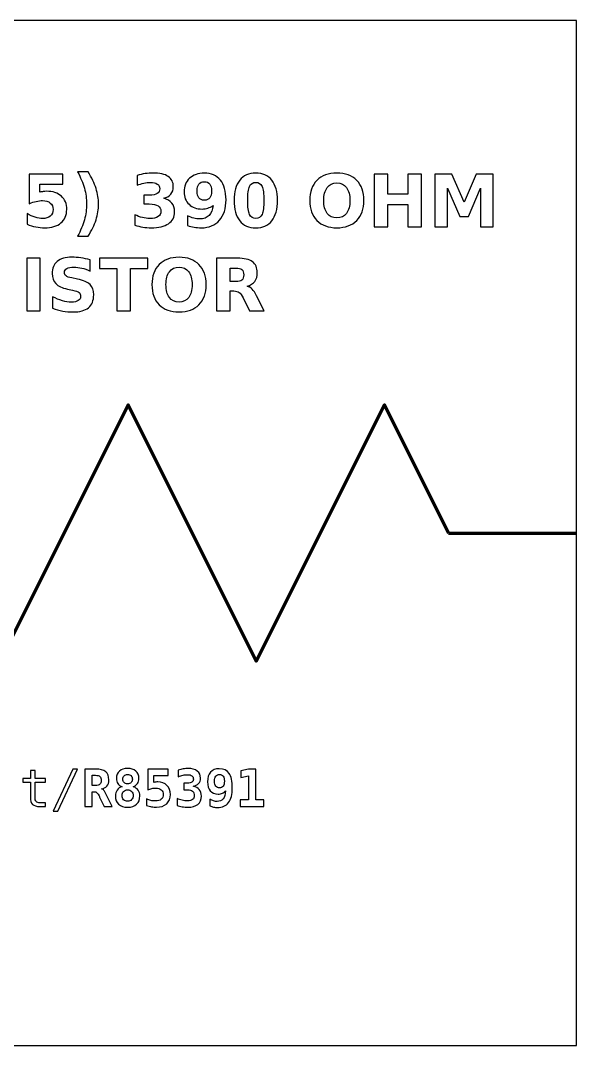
# Model space of a CAD drawing. Header units: centimetres. Extents: x -11.5 to -9.5, y -15.85 to -13.85.
# Drawn here: x -10.585 to -9.5, y -15.85 to -13.85 of the extents above; entities that cross this region are included whole.
import ezdxf

# ---------------------------------------------------------------- set-up
doc = ezdxf.new("R2010")
doc.units = ezdxf.units.CM
doc.header["$MEASUREMENT"] = 0
doc.layers.add('Layer 1', color=7, linetype='Continuous')

msp = doc.modelspace()

# ---------------------------------------------------------------- linework, layer by layer
at = {"layer": 'Layer 1', "color": 7}
msp.add_lwpolyline([(-11.5, -15.85), (-9.5, -15.85), (-9.5, -13.85), (-11.5, -13.85), (-11.5, -15.85)], close=True, dxfattribs=at)
at = {"layer": 'Layer 1', "color": 250}
for points, knots in [([(-10.56836, -14.14959), (-10.56836, -14.14959), (-10.50242, -14.14959), (-10.50242, -14.14959), (-10.50242, -14.14959), (-10.50242, -14.14959), (-10.50242, -14.16909), (-10.50242, -14.16909), (-10.50242, -14.16909), (-10.50242, -14.16909), (-10.54722, -14.16909), (-10.54722, -14.16909), (-10.54722, -14.16909), (-10.54722, -14.16909), (-10.54722, -14.18501), (-10.54722, -14.18501), (-10.54722, -14.18501), (-10.5452, -14.18447), (-10.54317, -14.18405), (-10.54113, -14.18374), (-10.54113, -14.18374), (-10.53908, -14.18343), (-10.53694, -14.18329), (-10.53475, -14.18329), (-10.53475, -14.18329), (-10.5222, -14.18329), (-10.51244, -14.18642), (-10.50545, -14.1927), (-10.50545, -14.1927), (-10.49847, -14.19896), (-10.49499, -14.2077), (-10.49499, -14.2189), (-10.49499, -14.2189), (-10.49499, -14.23002), (-10.4988, -14.23873), (-10.50639, -14.24503), (-10.50639, -14.24503), (-10.51399, -14.25131), (-10.52455, -14.25446), (-10.53805, -14.25446), (-10.53805, -14.25446), (-10.54388, -14.25446), (-10.54967, -14.25389), (-10.55538, -14.25277), (-10.55538, -14.25277), (-10.5611, -14.25164), (-10.56679, -14.24994), (-10.57243, -14.24764), (-10.57243, -14.24764), (-10.57243, -14.24764), (-10.57243, -14.22675), (-10.57243, -14.22675), (-10.57243, -14.22675), (-10.56683, -14.22998), (-10.56152, -14.23238), (-10.55649, -14.23397), (-10.55649, -14.23397), (-10.55145, -14.2356), (-10.5467, -14.2364), (-10.54226, -14.2364), (-10.54226, -14.2364), (-10.53581, -14.2364), (-10.53076, -14.23482), (-10.52706, -14.23167), (-10.52706, -14.23167), (-10.52337, -14.22854), (-10.52151, -14.22429), (-10.52151, -14.2189), (-10.52151, -14.2189), (-10.52151, -14.21349), (-10.52337, -14.20923), (-10.52706, -14.20611), (-10.52706, -14.20611), (-10.53076, -14.20298), (-10.53581, -14.20143), (-10.54226, -14.20143), (-10.54226, -14.20143), (-10.54607, -14.20143), (-10.55014, -14.20192), (-10.55444, -14.20291), (-10.55444, -14.20291), (-10.55877, -14.20389), (-10.5634, -14.20542), (-10.56836, -14.20749), (-10.56836, -14.20749), (-10.56836, -14.20749), (-10.56836, -14.14959), (-10.56836, -14.14959)], [0, 0, 0, 0, 0.0454545, 0.0454545, 0.0454545, 0.0454545, 0.0909091, 0.0909091, 0.0909091, 0.0909091, 0.1363636, 0.1363636, 0.1363636, 0.1363636, 0.1818182, 0.1818182, 0.1818182, 0.1818182, 0.2272727, 0.2272727, 0.2272727, 0.2272727, 0.2727273, 0.2727273, 0.2727273, 0.2727273, 0.3181818, 0.3181818, 0.3181818, 0.3181818, 0.3636364, 0.3636364, 0.3636364, 0.3636364, 0.4090909, 0.4090909, 0.4090909, 0.4090909, 0.4545455, 0.4545455, 0.4545455, 0.4545455, 0.5, 0.5, 0.5, 0.5, 0.5454545, 0.5454545, 0.5454545, 0.5454545, 0.5909091, 0.5909091, 0.5909091, 0.5909091, 0.6363636, 0.6363636, 0.6363636, 0.6363636, 0.6818182, 0.6818182, 0.6818182, 0.6818182, 0.7272727, 0.7272727, 0.7272727, 0.7272727, 0.7727273, 0.7727273, 0.7727273, 0.7727273, 0.8181818, 0.8181818, 0.8181818, 0.8181818, 0.8636364, 0.8636364, 0.8636364, 0.8636364, 0.9090909, 0.9090909, 0.9090909, 0.9090909, 0.9545455, 0.9545455, 0.9545455, 0.9545455, 1, 1, 1, 1]), ([(-10.47384, -14.27106), (-10.46796, -14.26013), (-10.46354, -14.24945), (-10.4606, -14.23903), (-10.4606, -14.23903), (-10.45766, -14.22859), (-10.4562, -14.21831), (-10.4562, -14.20815), (-10.4562, -14.20815), (-10.4562, -14.19799), (-10.45766, -14.18771), (-10.4606, -14.17732), (-10.4606, -14.17732), (-10.46354, -14.16692), (-10.46796, -14.15627), (-10.47384, -14.14538), (-10.47384, -14.14538), (-10.47384, -14.14538), (-10.45338, -14.14538), (-10.45338, -14.14538), (-10.45338, -14.14538), (-10.4464, -14.15665), (-10.44122, -14.16742), (-10.43783, -14.17774), (-10.43783, -14.17774), (-10.43447, -14.18804), (-10.43278, -14.19823), (-10.43278, -14.20829), (-10.43278, -14.20829), (-10.43278, -14.21836), (-10.43445, -14.22849), (-10.43781, -14.2387), (-10.43781, -14.2387), (-10.44115, -14.24893), (-10.44635, -14.25973), (-10.45338, -14.27106), (-10.45338, -14.27106), (-10.45338, -14.27106), (-10.47384, -14.27106), (-10.47384, -14.27106)], [0, 0, 0, 0, 0.1, 0.1, 0.1, 0.1, 0.2, 0.2, 0.2, 0.2, 0.3, 0.3, 0.3, 0.3, 0.4, 0.4, 0.4, 0.4, 0.5, 0.5, 0.5, 0.5, 0.6, 0.6, 0.6, 0.6, 0.7, 0.7, 0.7, 0.7, 0.8, 0.8, 0.8, 0.8, 0.9, 0.9, 0.9, 0.9, 1, 1, 1, 1]), ([(-10.30578, -14.19698), (-10.29886, -14.19877), (-10.29357, -14.2019), (-10.28997, -14.20632), (-10.28997, -14.20632), (-10.28637, -14.21076), (-10.28456, -14.21638), (-10.28456, -14.22323), (-10.28456, -14.22323), (-10.28456, -14.23343), (-10.28847, -14.24119), (-10.29627, -14.24651), (-10.29627, -14.24651), (-10.30408, -14.2518), (-10.31547, -14.25446), (-10.33045, -14.25446), (-10.33045, -14.25446), (-10.33574, -14.25446), (-10.34103, -14.25404), (-10.34635, -14.25319), (-10.34635, -14.25319), (-10.35164, -14.25234), (-10.35688, -14.25105), (-10.36208, -14.24936), (-10.36208, -14.24936), (-10.36208, -14.24936), (-10.36208, -14.22889), (-10.36208, -14.22889), (-10.36208, -14.22889), (-10.35712, -14.23136), (-10.3522, -14.23325), (-10.34731, -14.23452), (-10.34731, -14.23452), (-10.34242, -14.23576), (-10.3376, -14.2364), (-10.33287, -14.2364), (-10.33287, -14.2364), (-10.32584, -14.2364), (-10.32045, -14.23517), (-10.31671, -14.23275), (-10.31671, -14.23275), (-10.31297, -14.23031), (-10.31109, -14.22683), (-10.31109, -14.22226), (-10.31109, -14.22226), (-10.31109, -14.21758), (-10.31302, -14.21403), (-10.31685, -14.21163), (-10.31685, -14.21163), (-10.32069, -14.20921), (-10.32635, -14.20801), (-10.33383, -14.20801), (-10.33383, -14.20801), (-10.33383, -14.20801), (-10.34444, -14.20801), (-10.34444, -14.20801), (-10.34444, -14.20801), (-10.34444, -14.20801), (-10.34444, -14.19091), (-10.34444, -14.19091), (-10.34444, -14.19091), (-10.34444, -14.19091), (-10.33329, -14.19091), (-10.33329, -14.19091), (-10.33329, -14.19091), (-10.32661, -14.19091), (-10.32167, -14.18988), (-10.31841, -14.18778), (-10.31841, -14.18778), (-10.31514, -14.18569), (-10.31351, -14.18252), (-10.31351, -14.17826), (-10.31351, -14.17826), (-10.31351, -14.17431), (-10.31509, -14.17125), (-10.31826, -14.16911), (-10.31826, -14.16911), (-10.32144, -14.16695), (-10.32591, -14.16587), (-10.33169, -14.16587), (-10.33169, -14.16587), (-10.33597, -14.16587), (-10.34028, -14.16634), (-10.34465, -14.1673), (-10.34465, -14.1673), (-10.349, -14.16826), (-10.35333, -14.1697), (-10.35766, -14.17158), (-10.35766, -14.17158), (-10.35766, -14.17158), (-10.35766, -14.15215), (-10.35766, -14.15215), (-10.35766, -14.15215), (-10.35241, -14.15067), (-10.34724, -14.14957), (-10.34209, -14.14884), (-10.34209, -14.14884), (-10.33694, -14.14811), (-10.33191, -14.14773), (-10.32694, -14.14773), (-10.32694, -14.14773), (-10.31358, -14.14773), (-10.30357, -14.14992), (-10.29693, -14.15432), (-10.29693, -14.15432), (-10.2903, -14.15869), (-10.28699, -14.1653), (-10.28699, -14.17412), (-10.28699, -14.17412), (-10.28699, -14.18012), (-10.28856, -14.18506), (-10.29174, -14.18889), (-10.29174, -14.18889), (-10.29491, -14.19272), (-10.29959, -14.19543), (-10.30578, -14.19698)], [0, 0, 0, 0, 0.0344828, 0.0344828, 0.0344828, 0.0344828, 0.0689655, 0.0689655, 0.0689655, 0.0689655, 0.1034483, 0.1034483, 0.1034483, 0.1034483, 0.137931, 0.137931, 0.137931, 0.137931, 0.1724138, 0.1724138, 0.1724138, 0.1724138, 0.2068966, 0.2068966, 0.2068966, 0.2068966, 0.2413793, 0.2413793, 0.2413793, 0.2413793, 0.2758621, 0.2758621, 0.2758621, 0.2758621, 0.3103448, 0.3103448, 0.3103448, 0.3103448, 0.3448276, 0.3448276, 0.3448276, 0.3448276, 0.3793103, 0.3793103, 0.3793103, 0.3793103, 0.4137931, 0.4137931, 0.4137931, 0.4137931, 0.4482759, 0.4482759, 0.4482759, 0.4482759, 0.4827586, 0.4827586, 0.4827586, 0.4827586, 0.5172414, 0.5172414, 0.5172414, 0.5172414, 0.5517241, 0.5517241, 0.5517241, 0.5517241, 0.5862069, 0.5862069, 0.5862069, 0.5862069, 0.6206897, 0.6206897, 0.6206897, 0.6206897, 0.6551724, 0.6551724, 0.6551724, 0.6551724, 0.6896552, 0.6896552, 0.6896552, 0.6896552, 0.7241379, 0.7241379, 0.7241379, 0.7241379, 0.7586207, 0.7586207, 0.7586207, 0.7586207, 0.7931034, 0.7931034, 0.7931034, 0.7931034, 0.8275862, 0.8275862, 0.8275862, 0.8275862, 0.862069, 0.862069, 0.862069, 0.862069, 0.8965517, 0.8965517, 0.8965517, 0.8965517, 0.9310345, 0.9310345, 0.9310345, 0.9310345, 0.9655172, 0.9655172, 0.9655172, 0.9655172, 1, 1, 1, 1]), ([(-10.25919, -14.2502), (-10.25919, -14.2502), (-10.25919, -14.23118), (-10.25919, -14.23118), (-10.25919, -14.23118), (-10.25495, -14.23315), (-10.25091, -14.23463), (-10.24705, -14.23562), (-10.24705, -14.23562), (-10.24319, -14.23661), (-10.23938, -14.2371), (-10.23562, -14.2371), (-10.23562, -14.2371), (-10.22772, -14.2371), (-10.22158, -14.23492), (-10.21716, -14.23052), (-10.21716, -14.23052), (-10.21276, -14.22614), (-10.21015, -14.21963), (-10.20937, -14.211), (-10.20937, -14.211), (-10.2125, -14.2133), (-10.21582, -14.21502), (-10.21937, -14.21617), (-10.21937, -14.21617), (-10.2229, -14.21732), (-10.22673, -14.21789), (-10.23087, -14.21789), (-10.23087, -14.21789), (-10.24138, -14.21789), (-10.24987, -14.21483), (-10.25632, -14.20869), (-10.25632, -14.20869), (-10.26278, -14.20255), (-10.26601, -14.19449), (-10.26601, -14.18447), (-10.26601, -14.18447), (-10.26601, -14.17339), (-10.26241, -14.16452), (-10.25523, -14.15787), (-10.25523, -14.15787), (-10.24804, -14.15121), (-10.2384, -14.14787), (-10.22633, -14.14787), (-10.22633, -14.14787), (-10.2129, -14.14787), (-10.20253, -14.15239), (-10.19519, -14.16144), (-10.19519, -14.16144), (-10.18783, -14.1705), (-10.18416, -14.18329), (-10.18416, -14.19983), (-10.18416, -14.19983), (-10.18416, -14.21681), (-10.18847, -14.23016), (-10.19705, -14.23988), (-10.19705, -14.23988), (-10.20563, -14.24959), (-10.21742, -14.25446), (-10.23237, -14.25446), (-10.23237, -14.25446), (-10.23722, -14.25446), (-10.24183, -14.25411), (-10.24623, -14.2534), (-10.24623, -14.2534), (-10.25065, -14.2527), (-10.25495, -14.25161), (-10.25919, -14.2502)], [0, 0, 0, 0, 0.0588235, 0.0588235, 0.0588235, 0.0588235, 0.1176471, 0.1176471, 0.1176471, 0.1176471, 0.1764706, 0.1764706, 0.1764706, 0.1764706, 0.2352941, 0.2352941, 0.2352941, 0.2352941, 0.2941176, 0.2941176, 0.2941176, 0.2941176, 0.3529412, 0.3529412, 0.3529412, 0.3529412, 0.4117647, 0.4117647, 0.4117647, 0.4117647, 0.4705882, 0.4705882, 0.4705882, 0.4705882, 0.5294118, 0.5294118, 0.5294118, 0.5294118, 0.5882353, 0.5882353, 0.5882353, 0.5882353, 0.6470588, 0.6470588, 0.6470588, 0.6470588, 0.7058824, 0.7058824, 0.7058824, 0.7058824, 0.7647059, 0.7647059, 0.7647059, 0.7647059, 0.8235294, 0.8235294, 0.8235294, 0.8235294, 0.8823529, 0.8823529, 0.8823529, 0.8823529, 0.9411765, 0.9411765, 0.9411765, 0.9411765, 1, 1, 1, 1]), ([(-10.08369, -14.20112), (-10.08369, -14.21817), (-10.08736, -14.23132), (-10.09472, -14.24058), (-10.09472, -14.24058), (-10.10206, -14.24983), (-10.1125, -14.25446), (-10.126, -14.25446), (-10.126, -14.25446), (-10.13955, -14.25446), (-10.15001, -14.24983), (-10.15735, -14.24058), (-10.15735, -14.24058), (-10.16471, -14.23132), (-10.16838, -14.21817), (-10.16838, -14.20112), (-10.16838, -14.20112), (-10.16838, -14.18405), (-10.16471, -14.17087), (-10.15735, -14.16161), (-10.15735, -14.16161), (-10.15001, -14.15237), (-10.13955, -14.14773), (-10.126, -14.14773), (-10.126, -14.14773), (-10.1125, -14.14773), (-10.10206, -14.15237), (-10.09472, -14.16161), (-10.09472, -14.16161), (-10.08736, -14.17087), (-10.08369, -14.18405), (-10.08369, -14.20112)], [0, 0, 0, 0, 0.125, 0.125, 0.125, 0.125, 0.25, 0.25, 0.25, 0.25, 0.375, 0.375, 0.375, 0.375, 0.5, 0.5, 0.5, 0.5, 0.625, 0.625, 0.625, 0.625, 0.75, 0.75, 0.75, 0.75, 0.875, 0.875, 0.875, 0.875, 1, 1, 1, 1]), ([(-9.96786, -14.14773), (-9.95133, -14.14773), (-9.93837, -14.15246), (-9.92901, -14.16194), (-9.92901, -14.16194), (-9.91963, -14.17139), (-9.91495, -14.18444), (-9.91495, -14.20112), (-9.91495, -14.20112), (-9.91495, -14.21775), (-9.91963, -14.2308), (-9.92901, -14.24025), (-9.92901, -14.24025), (-9.93837, -14.24973), (-9.95133, -14.25446), (-9.96786, -14.25446), (-9.96786, -14.25446), (-9.98435, -14.25446), (-9.99728, -14.24973), (-10.00669, -14.24025), (-10.00669, -14.24025), (-10.01607, -14.2308), (-10.02078, -14.21775), (-10.02078, -14.20112), (-10.02078, -14.20112), (-10.02078, -14.18444), (-10.01607, -14.17139), (-10.00669, -14.16194), (-10.00669, -14.16194), (-9.99728, -14.15246), (-9.98435, -14.14773), (-9.96786, -14.14773)], [0, 0, 0, 0, 0.125, 0.125, 0.125, 0.125, 0.25, 0.25, 0.25, 0.25, 0.375, 0.375, 0.375, 0.375, 0.5, 0.5, 0.5, 0.5, 0.625, 0.625, 0.625, 0.625, 0.75, 0.75, 0.75, 0.75, 0.875, 0.875, 0.875, 0.875, 1, 1, 1, 1]), ([(-9.89488, -14.14959), (-9.89488, -14.14959), (-9.86835, -14.14959), (-9.86835, -14.14959), (-9.86835, -14.14959), (-9.86835, -14.14959), (-9.86835, -14.1888), (-9.86835, -14.1888), (-9.86835, -14.1888), (-9.86835, -14.1888), (-9.82922, -14.1888), (-9.82922, -14.1888), (-9.82922, -14.1888), (-9.82922, -14.1888), (-9.82922, -14.14959), (-9.82922, -14.14959), (-9.82922, -14.14959), (-9.82922, -14.14959), (-9.80269, -14.14959), (-9.80269, -14.14959), (-9.80269, -14.14959), (-9.80269, -14.14959), (-9.80269, -14.25246), (-9.80269, -14.25246), (-9.80269, -14.25246), (-9.80269, -14.25246), (-9.82922, -14.25246), (-9.82922, -14.25246), (-9.82922, -14.25246), (-9.82922, -14.25246), (-9.82922, -14.20886), (-9.82922, -14.20886), (-9.82922, -14.20886), (-9.82922, -14.20886), (-9.86835, -14.20886), (-9.86835, -14.20886), (-9.86835, -14.20886), (-9.86835, -14.20886), (-9.86835, -14.25246), (-9.86835, -14.25246), (-9.86835, -14.25246), (-9.86835, -14.25246), (-9.89488, -14.25246), (-9.89488, -14.25246), (-9.89488, -14.25246), (-9.89488, -14.25246), (-9.89488, -14.14959), (-9.89488, -14.14959)], [0, 0, 0, 0, 0.0833333, 0.0833333, 0.0833333, 0.0833333, 0.1666667, 0.1666667, 0.1666667, 0.1666667, 0.25, 0.25, 0.25, 0.25, 0.3333333, 0.3333333, 0.3333333, 0.3333333, 0.4166667, 0.4166667, 0.4166667, 0.4166667, 0.5, 0.5, 0.5, 0.5, 0.5833333, 0.5833333, 0.5833333, 0.5833333, 0.6666667, 0.6666667, 0.6666667, 0.6666667, 0.75, 0.75, 0.75, 0.75, 0.8333333, 0.8333333, 0.8333333, 0.8333333, 0.9166667, 0.9166667, 0.9166667, 0.9166667, 1, 1, 1, 1]), ([(-9.77679, -14.14959), (-9.77679, -14.14959), (-9.74304, -14.14959), (-9.74304, -14.14959), (-9.74304, -14.14959), (-9.74304, -14.14959), (-9.71959, -14.20465), (-9.71959, -14.20465), (-9.71959, -14.20465), (-9.71959, -14.20465), (-9.69603, -14.14959), (-9.69603, -14.14959), (-9.69603, -14.14959), (-9.69603, -14.14959), (-9.66235, -14.14959), (-9.66235, -14.14959), (-9.66235, -14.14959), (-9.66235, -14.14959), (-9.66235, -14.25246), (-9.66235, -14.25246), (-9.66235, -14.25246), (-9.66235, -14.25246), (-9.68742, -14.25246), (-9.68742, -14.25246), (-9.68742, -14.25246), (-9.68742, -14.25246), (-9.68742, -14.17722), (-9.68742, -14.17722), (-9.68742, -14.17722), (-9.68742, -14.17722), (-9.71113, -14.23268), (-9.71113, -14.23268), (-9.71113, -14.23268), (-9.71113, -14.23268), (-9.72794, -14.23268), (-9.72794, -14.23268), (-9.72794, -14.23268), (-9.72794, -14.23268), (-9.75165, -14.17722), (-9.75165, -14.17722), (-9.75165, -14.17722), (-9.75165, -14.17722), (-9.75165, -14.25246), (-9.75165, -14.25246), (-9.75165, -14.25246), (-9.75165, -14.25246), (-9.77679, -14.25246), (-9.77679, -14.25246), (-9.77679, -14.25246), (-9.77679, -14.25246), (-9.77679, -14.14959), (-9.77679, -14.14959)], [0, 0, 0, 0, 0.0769231, 0.0769231, 0.0769231, 0.0769231, 0.1538462, 0.1538462, 0.1538462, 0.1538462, 0.2307692, 0.2307692, 0.2307692, 0.2307692, 0.3076923, 0.3076923, 0.3076923, 0.3076923, 0.3846154, 0.3846154, 0.3846154, 0.3846154, 0.4615385, 0.4615385, 0.4615385, 0.4615385, 0.5384615, 0.5384615, 0.5384615, 0.5384615, 0.6153846, 0.6153846, 0.6153846, 0.6153846, 0.6923077, 0.6923077, 0.6923077, 0.6923077, 0.7692308, 0.7692308, 0.7692308, 0.7692308, 0.8461538, 0.8461538, 0.8461538, 0.8461538, 0.9230769, 0.9230769, 0.9230769, 0.9230769, 1, 1, 1, 1]), ([(-10.22645, -14.20067), (-10.22181, -14.20067), (-10.21833, -14.19917), (-10.21598, -14.19616), (-10.21598, -14.19616), (-10.21365, -14.19315), (-10.21248, -14.18863), (-10.21248, -14.18261), (-10.21248, -14.18261), (-10.21248, -14.17664), (-10.21365, -14.17212), (-10.21598, -14.16909), (-10.21598, -14.16909), (-10.21833, -14.16605), (-10.22181, -14.16455), (-10.22645, -14.16455), (-10.22645, -14.16455), (-10.2311, -14.16455), (-10.23459, -14.16605), (-10.23694, -14.16909), (-10.23694, -14.16909), (-10.23927, -14.17212), (-10.24044, -14.17664), (-10.24044, -14.18261), (-10.24044, -14.18261), (-10.24044, -14.18863), (-10.23927, -14.19315), (-10.23694, -14.19616), (-10.23694, -14.19616), (-10.23459, -14.19917), (-10.2311, -14.20067), (-10.22645, -14.20067)], [0, 0, 0, 0, 0.125, 0.125, 0.125, 0.125, 0.25, 0.25, 0.25, 0.25, 0.375, 0.375, 0.375, 0.375, 0.5, 0.5, 0.5, 0.5, 0.625, 0.625, 0.625, 0.625, 0.75, 0.75, 0.75, 0.75, 0.875, 0.875, 0.875, 0.875, 1, 1, 1, 1]), ([(-10.11022, -14.20093), (-10.11022, -14.18807), (-10.11142, -14.17901), (-10.11384, -14.17374), (-10.11384, -14.17374), (-10.11624, -14.1685), (-10.12031, -14.16587), (-10.126, -14.16587), (-10.126, -14.16587), (-10.13169, -14.16587), (-10.13576, -14.1685), (-10.13821, -14.17374), (-10.13821, -14.17374), (-10.14063, -14.17901), (-10.14185, -14.18807), (-10.14185, -14.20093), (-10.14185, -14.20093), (-10.14185, -14.21391), (-10.14063, -14.22309), (-10.13821, -14.2284), (-10.13821, -14.2284), (-10.13576, -14.23374), (-10.13169, -14.2364), (-10.126, -14.2364), (-10.126, -14.2364), (-10.12036, -14.2364), (-10.11631, -14.23374), (-10.11386, -14.2284), (-10.11386, -14.2284), (-10.11144, -14.22309), (-10.11022, -14.21391), (-10.11022, -14.20093)], [0, 0, 0, 0, 0.125, 0.125, 0.125, 0.125, 0.25, 0.25, 0.25, 0.25, 0.375, 0.375, 0.375, 0.375, 0.5, 0.5, 0.5, 0.5, 0.625, 0.625, 0.625, 0.625, 0.75, 0.75, 0.75, 0.75, 0.875, 0.875, 0.875, 0.875, 1, 1, 1, 1]), ([(-9.96786, -14.16695), (-9.97595, -14.16695), (-9.98221, -14.16993), (-9.98668, -14.17591), (-9.98668, -14.17591), (-9.99112, -14.18188), (-9.99336, -14.19028), (-9.99336, -14.20112), (-9.99336, -14.20112), (-9.99336, -14.21194), (-9.99112, -14.22031), (-9.98668, -14.22628), (-9.98668, -14.22628), (-9.98221, -14.23226), (-9.97595, -14.23524), (-9.96786, -14.23524), (-9.96786, -14.23524), (-9.95972, -14.23524), (-9.95345, -14.23226), (-9.94898, -14.22628), (-9.94898, -14.22628), (-9.94453, -14.22031), (-9.9423, -14.21194), (-9.9423, -14.20112), (-9.9423, -14.20112), (-9.9423, -14.19028), (-9.94453, -14.18188), (-9.94898, -14.17591), (-9.94898, -14.17591), (-9.95345, -14.16993), (-9.95972, -14.16695), (-9.96786, -14.16695)], [0, 0, 0, 0, 0.125, 0.125, 0.125, 0.125, 0.25, 0.25, 0.25, 0.25, 0.375, 0.375, 0.375, 0.375, 0.5, 0.5, 0.5, 0.5, 0.625, 0.625, 0.625, 0.625, 0.75, 0.75, 0.75, 0.75, 0.875, 0.875, 0.875, 0.875, 1, 1, 1, 1]), ([(-10.5732, -14.31384), (-10.5732, -14.31384), (-10.54667, -14.31384), (-10.54667, -14.31384), (-10.54667, -14.31384), (-10.54667, -14.31384), (-10.54667, -14.41671), (-10.54667, -14.41671), (-10.54667, -14.41671), (-10.54667, -14.41671), (-10.5732, -14.41671), (-10.5732, -14.41671), (-10.5732, -14.41671), (-10.5732, -14.41671), (-10.5732, -14.31384), (-10.5732, -14.31384)], [0, 0, 0, 0, 0.25, 0.25, 0.25, 0.25, 0.5, 0.5, 0.5, 0.5, 0.75, 0.75, 0.75, 0.75, 1, 1, 1, 1]), ([(-10.44912, -14.31709), (-10.44912, -14.31709), (-10.44912, -14.33884), (-10.44912, -14.33884), (-10.44912, -14.33884), (-10.45477, -14.33632), (-10.46029, -14.33442), (-10.46565, -14.33313), (-10.46565, -14.33313), (-10.47104, -14.33183), (-10.47612, -14.3312), (-10.48089, -14.3312), (-10.48089, -14.3312), (-10.48722, -14.3312), (-10.49192, -14.33207), (-10.49496, -14.33381), (-10.49496, -14.33381), (-10.49799, -14.33557), (-10.4995, -14.33828), (-10.4995, -14.34195), (-10.4995, -14.34195), (-10.4995, -14.3447), (-10.49849, -14.34686), (-10.49644, -14.34839), (-10.49644, -14.34839), (-10.49439, -14.34992), (-10.49068, -14.35126), (-10.48529, -14.35236), (-10.48529, -14.35236), (-10.48529, -14.35236), (-10.474, -14.35462), (-10.474, -14.35462), (-10.474, -14.35462), (-10.46255, -14.35693), (-10.45444, -14.36041), (-10.44962, -14.36511), (-10.44962, -14.36511), (-10.44479, -14.36979), (-10.44237, -14.37645), (-10.44237, -14.38508), (-10.44237, -14.38508), (-10.44237, -14.39644), (-10.44573, -14.40488), (-10.45246, -14.41041), (-10.45246, -14.41041), (-10.45919, -14.41593), (-10.46946, -14.41871), (-10.48329, -14.41871), (-10.48329, -14.41871), (-10.48983, -14.41871), (-10.49637, -14.4181), (-10.50293, -14.41685), (-10.50293, -14.41685), (-10.50949, -14.4156), (-10.51608, -14.41377), (-10.52264, -14.41135), (-10.52264, -14.41135), (-10.52264, -14.41135), (-10.52264, -14.38896), (-10.52264, -14.38896), (-10.52264, -14.38896), (-10.51608, -14.39244), (-10.50973, -14.39507), (-10.50359, -14.39684), (-10.50359, -14.39684), (-10.49745, -14.3986), (-10.49155, -14.39949), (-10.48586, -14.39949), (-10.48586, -14.39949), (-10.48007, -14.39949), (-10.47563, -14.39853), (-10.47255, -14.3966), (-10.47255, -14.3966), (-10.46946, -14.39467), (-10.46794, -14.39192), (-10.46794, -14.38832), (-10.46794, -14.38832), (-10.46794, -14.38512), (-10.46897, -14.38263), (-10.47106, -14.38089), (-10.47106, -14.38089), (-10.47316, -14.37915), (-10.47732, -14.37758), (-10.48358, -14.37621), (-10.48358, -14.37621), (-10.48358, -14.37621), (-10.49385, -14.37393), (-10.49385, -14.37393), (-10.49385, -14.37393), (-10.50413, -14.37172), (-10.51166, -14.36822), (-10.51641, -14.36339), (-10.51641, -14.36339), (-10.52116, -14.35857), (-10.52353, -14.35206), (-10.52353, -14.3439), (-10.52353, -14.3439), (-10.52353, -14.33364), (-10.52022, -14.32576), (-10.51361, -14.32026), (-10.51361, -14.32026), (-10.507, -14.31473), (-10.4975, -14.31198), (-10.48508, -14.31198), (-10.48508, -14.31198), (-10.47944, -14.31198), (-10.47363, -14.31241), (-10.46765, -14.31325), (-10.46765, -14.31325), (-10.46168, -14.3141), (-10.4555, -14.31537), (-10.44912, -14.31709)], [0, 0, 0, 0, 0.0357143, 0.0357143, 0.0357143, 0.0357143, 0.0714286, 0.0714286, 0.0714286, 0.0714286, 0.1071429, 0.1071429, 0.1071429, 0.1071429, 0.1428571, 0.1428571, 0.1428571, 0.1428571, 0.1785714, 0.1785714, 0.1785714, 0.1785714, 0.2142857, 0.2142857, 0.2142857, 0.2142857, 0.25, 0.25, 0.25, 0.25, 0.2857143, 0.2857143, 0.2857143, 0.2857143, 0.3214286, 0.3214286, 0.3214286, 0.3214286, 0.3571429, 0.3571429, 0.3571429, 0.3571429, 0.3928571, 0.3928571, 0.3928571, 0.3928571, 0.4285714, 0.4285714, 0.4285714, 0.4285714, 0.4642857, 0.4642857, 0.4642857, 0.4642857, 0.5, 0.5, 0.5, 0.5, 0.5357143, 0.5357143, 0.5357143, 0.5357143, 0.5714286, 0.5714286, 0.5714286, 0.5714286, 0.6071429, 0.6071429, 0.6071429, 0.6071429, 0.6428571, 0.6428571, 0.6428571, 0.6428571, 0.6785714, 0.6785714, 0.6785714, 0.6785714, 0.7142857, 0.7142857, 0.7142857, 0.7142857, 0.75, 0.75, 0.75, 0.75, 0.7857143, 0.7857143, 0.7857143, 0.7857143, 0.8214286, 0.8214286, 0.8214286, 0.8214286, 0.8571429, 0.8571429, 0.8571429, 0.8571429, 0.8928571, 0.8928571, 0.8928571, 0.8928571, 0.9285714, 0.9285714, 0.9285714, 0.9285714, 0.9642857, 0.9642857, 0.9642857, 0.9642857, 1, 1, 1, 1]), ([(-10.43137, -14.31384), (-10.43137, -14.31384), (-10.33657, -14.31384), (-10.33657, -14.31384), (-10.33657, -14.31384), (-10.33657, -14.31384), (-10.33657, -14.3339), (-10.33657, -14.3339), (-10.33657, -14.3339), (-10.33657, -14.3339), (-10.37067, -14.3339), (-10.37067, -14.3339), (-10.37067, -14.3339), (-10.37067, -14.3339), (-10.37067, -14.41671), (-10.37067, -14.41671), (-10.37067, -14.41671), (-10.37067, -14.41671), (-10.3972, -14.41671), (-10.3972, -14.41671), (-10.3972, -14.41671), (-10.3972, -14.41671), (-10.3972, -14.3339), (-10.3972, -14.3339), (-10.3972, -14.3339), (-10.3972, -14.3339), (-10.43137, -14.3339), (-10.43137, -14.3339), (-10.43137, -14.3339), (-10.43137, -14.3339), (-10.43137, -14.31384), (-10.43137, -14.31384)], [0, 0, 0, 0, 0.125, 0.125, 0.125, 0.125, 0.25, 0.25, 0.25, 0.25, 0.375, 0.375, 0.375, 0.375, 0.5, 0.5, 0.5, 0.5, 0.625, 0.625, 0.625, 0.625, 0.75, 0.75, 0.75, 0.75, 0.875, 0.875, 0.875, 0.875, 1, 1, 1, 1]), ([(-10.27584, -14.31198), (-10.25931, -14.31198), (-10.24635, -14.31671), (-10.23699, -14.32619), (-10.23699, -14.32619), (-10.22761, -14.33564), (-10.22293, -14.34869), (-10.22293, -14.36537), (-10.22293, -14.36537), (-10.22293, -14.382), (-10.22761, -14.39505), (-10.23699, -14.4045), (-10.23699, -14.4045), (-10.24635, -14.41398), (-10.25931, -14.41871), (-10.27584, -14.41871), (-10.27584, -14.41871), (-10.29233, -14.41871), (-10.30526, -14.41398), (-10.31467, -14.4045), (-10.31467, -14.4045), (-10.32405, -14.39505), (-10.32876, -14.382), (-10.32876, -14.36537), (-10.32876, -14.36537), (-10.32876, -14.34869), (-10.32405, -14.33564), (-10.31467, -14.32619), (-10.31467, -14.32619), (-10.30526, -14.31671), (-10.29233, -14.31198), (-10.27584, -14.31198)], [0, 0, 0, 0, 0.125, 0.125, 0.125, 0.125, 0.25, 0.25, 0.25, 0.25, 0.375, 0.375, 0.375, 0.375, 0.5, 0.5, 0.5, 0.5, 0.625, 0.625, 0.625, 0.625, 0.75, 0.75, 0.75, 0.75, 0.875, 0.875, 0.875, 0.875, 1, 1, 1, 1]), ([(-10.17633, -14.37779), (-10.17633, -14.37779), (-10.17633, -14.41671), (-10.17633, -14.41671), (-10.17633, -14.41671), (-10.17633, -14.41671), (-10.20286, -14.41671), (-10.20286, -14.41671), (-10.20286, -14.41671), (-10.20286, -14.41671), (-10.20286, -14.31384), (-10.20286, -14.31384), (-10.20286, -14.31384), (-10.20286, -14.31384), (-10.16234, -14.31384), (-10.16234, -14.31384), (-10.16234, -14.31384), (-10.14879, -14.31384), (-10.13884, -14.31612), (-10.13254, -14.32066), (-10.13254, -14.32066), (-10.12622, -14.3252), (-10.12306, -14.3324), (-10.12306, -14.34223), (-10.12306, -14.34223), (-10.12306, -14.34902), (-10.12471, -14.35462), (-10.12798, -14.35897), (-10.12798, -14.35897), (-10.13127, -14.36335), (-10.13623, -14.36657), (-10.14284, -14.36862), (-10.14284, -14.36862), (-10.13922, -14.36946), (-10.13595, -14.37132), (-10.13308, -14.37424), (-10.13308, -14.37424), (-10.13021, -14.37715), (-10.12732, -14.38157), (-10.12438, -14.3875), (-10.12438, -14.3875), (-10.12438, -14.3875), (-10.10996, -14.41671), (-10.10996, -14.41671), (-10.10996, -14.41671), (-10.10996, -14.41671), (-10.13823, -14.41671), (-10.13823, -14.41671), (-10.13823, -14.41671), (-10.13823, -14.41671), (-10.15077, -14.39115), (-10.15077, -14.39115), (-10.15077, -14.39115), (-10.15328, -14.38602), (-10.15585, -14.38249), (-10.15846, -14.38061), (-10.15846, -14.38061), (-10.16105, -14.37873), (-10.1645, -14.37779), (-10.16883, -14.37779), (-10.16883, -14.37779), (-10.16883, -14.37779), (-10.17633, -14.37779), (-10.17633, -14.37779)], [0, 0, 0, 0, 0.0625, 0.0625, 0.0625, 0.0625, 0.125, 0.125, 0.125, 0.125, 0.1875, 0.1875, 0.1875, 0.1875, 0.25, 0.25, 0.25, 0.25, 0.3125, 0.3125, 0.3125, 0.3125, 0.375, 0.375, 0.375, 0.375, 0.4375, 0.4375, 0.4375, 0.4375, 0.5, 0.5, 0.5, 0.5, 0.5625, 0.5625, 0.5625, 0.5625, 0.625, 0.625, 0.625, 0.625, 0.6875, 0.6875, 0.6875, 0.6875, 0.75, 0.75, 0.75, 0.75, 0.8125, 0.8125, 0.8125, 0.8125, 0.875, 0.875, 0.875, 0.875, 0.9375, 0.9375, 0.9375, 0.9375, 1, 1, 1, 1]), ([(-10.27584, -14.3312), (-10.28393, -14.3312), (-10.29019, -14.33418), (-10.29466, -14.34016), (-10.29466, -14.34016), (-10.2991, -14.34613), (-10.30134, -14.35453), (-10.30134, -14.36537), (-10.30134, -14.36537), (-10.30134, -14.37619), (-10.2991, -14.38456), (-10.29466, -14.39053), (-10.29466, -14.39053), (-10.29019, -14.39651), (-10.28393, -14.39949), (-10.27584, -14.39949), (-10.27584, -14.39949), (-10.2677, -14.39949), (-10.26143, -14.39651), (-10.25696, -14.39053), (-10.25696, -14.39053), (-10.25251, -14.38456), (-10.25028, -14.37619), (-10.25028, -14.36537), (-10.25028, -14.36537), (-10.25028, -14.35453), (-10.25251, -14.34613), (-10.25696, -14.34016), (-10.25696, -14.34016), (-10.26143, -14.33418), (-10.2677, -14.3312), (-10.27584, -14.3312)], [0, 0, 0, 0, 0.125, 0.125, 0.125, 0.125, 0.25, 0.25, 0.25, 0.25, 0.375, 0.375, 0.375, 0.375, 0.5, 0.5, 0.5, 0.5, 0.625, 0.625, 0.625, 0.625, 0.75, 0.75, 0.75, 0.75, 0.875, 0.875, 0.875, 0.875, 1, 1, 1, 1]), ([(-10.16516, -14.35947), (-10.15961, -14.35947), (-10.15561, -14.35843), (-10.15321, -14.35636), (-10.15321, -14.35636), (-10.15079, -14.35429), (-10.14959, -14.35088), (-10.14959, -14.34615), (-10.14959, -14.34615), (-10.14959, -14.34147), (-10.15079, -14.33811), (-10.15321, -14.33609), (-10.15321, -14.33609), (-10.15561, -14.33407), (-10.15961, -14.33306), (-10.16516, -14.33306), (-10.16516, -14.33306), (-10.16516, -14.33306), (-10.17633, -14.33306), (-10.17633, -14.33306), (-10.17633, -14.33306), (-10.17633, -14.33306), (-10.17633, -14.35947), (-10.17633, -14.35947), (-10.17633, -14.35947), (-10.17633, -14.35947), (-10.16516, -14.35947), (-10.16516, -14.35947)], [0, 0, 0, 0, 0.1428571, 0.1428571, 0.1428571, 0.1428571, 0.2857143, 0.2857143, 0.2857143, 0.2857143, 0.4285714, 0.4285714, 0.4285714, 0.4285714, 0.5714286, 0.5714286, 0.5714286, 0.5714286, 0.7142857, 0.7142857, 0.7142857, 0.7142857, 0.8571429, 0.8571429, 0.8571429, 0.8571429, 1, 1, 1, 1]), ([(-10.55693, -15.3134), (-10.55693, -15.3134), (-10.55693, -15.32893), (-10.55693, -15.32893), (-10.55693, -15.32893), (-10.55693, -15.32893), (-10.53651, -15.32893), (-10.53651, -15.32893), (-10.53651, -15.32893), (-10.53651, -15.32893), (-10.53651, -15.33592), (-10.53651, -15.33592), (-10.53651, -15.33592), (-10.53651, -15.33592), (-10.55693, -15.33592), (-10.55693, -15.33592), (-10.55693, -15.33592), (-10.55693, -15.33592), (-10.55693, -15.3656), (-10.55693, -15.3656), (-10.55693, -15.3656), (-10.55693, -15.36964), (-10.55617, -15.37245), (-10.55463, -15.37404), (-10.55463, -15.37404), (-10.5531, -15.37564), (-10.55043, -15.37644), (-10.54663, -15.37644), (-10.54663, -15.37644), (-10.54663, -15.37644), (-10.53651, -15.37644), (-10.53651, -15.37644), (-10.53651, -15.37644), (-10.53651, -15.37644), (-10.53651, -15.38362), (-10.53651, -15.38362), (-10.53651, -15.38362), (-10.53651, -15.38362), (-10.5475, -15.38362), (-10.5475, -15.38362), (-10.5475, -15.38362), (-10.55425, -15.38362), (-10.559, -15.38227), (-10.56177, -15.37957), (-10.56177, -15.37957), (-10.56453, -15.37687), (-10.56592, -15.3722), (-10.56592, -15.3656), (-10.56592, -15.3656), (-10.56592, -15.3656), (-10.56592, -15.33592), (-10.56592, -15.33592), (-10.56592, -15.33592), (-10.56592, -15.33592), (-10.58052, -15.33592), (-10.58052, -15.33592), (-10.58052, -15.33592), (-10.58052, -15.33592), (-10.58052, -15.32893), (-10.58052, -15.32893), (-10.58052, -15.32893), (-10.58052, -15.32893), (-10.56592, -15.32893), (-10.56592, -15.32893), (-10.56592, -15.32893), (-10.56592, -15.32893), (-10.56592, -15.3134), (-10.56592, -15.3134), (-10.56592, -15.3134), (-10.56592, -15.3134), (-10.55693, -15.3134), (-10.55693, -15.3134)], [0, 0, 0, 0, 0.0555556, 0.0555556, 0.0555556, 0.0555556, 0.1111111, 0.1111111, 0.1111111, 0.1111111, 0.1666667, 0.1666667, 0.1666667, 0.1666667, 0.2222222, 0.2222222, 0.2222222, 0.2222222, 0.2777778, 0.2777778, 0.2777778, 0.2777778, 0.3333333, 0.3333333, 0.3333333, 0.3333333, 0.3888889, 0.3888889, 0.3888889, 0.3888889, 0.4444444, 0.4444444, 0.4444444, 0.4444444, 0.5, 0.5, 0.5, 0.5, 0.5555556, 0.5555556, 0.5555556, 0.5555556, 0.6111111, 0.6111111, 0.6111111, 0.6111111, 0.6666667, 0.6666667, 0.6666667, 0.6666667, 0.7222222, 0.7222222, 0.7222222, 0.7222222, 0.7777778, 0.7777778, 0.7777778, 0.7777778, 0.8333333, 0.8333333, 0.8333333, 0.8333333, 0.8888889, 0.8888889, 0.8888889, 0.8888889, 0.9444444, 0.9444444, 0.9444444, 0.9444444, 1, 1, 1, 1]), ([(-10.48329, -15.31071), (-10.48329, -15.31071), (-10.474, -15.31071), (-10.474, -15.31071), (-10.474, -15.31071), (-10.474, -15.31071), (-10.51239, -15.3929), (-10.51239, -15.3929), (-10.51239, -15.3929), (-10.51239, -15.3929), (-10.52173, -15.3929), (-10.52173, -15.3929), (-10.52173, -15.3929), (-10.52173, -15.3929), (-10.48329, -15.31071), (-10.48329, -15.31071)], [0, 0, 0, 0, 0.25, 0.25, 0.25, 0.25, 0.5, 0.5, 0.5, 0.5, 0.75, 0.75, 0.75, 0.75, 1, 1, 1, 1]), ([(-10.4271, -15.3492), (-10.42566, -15.34948), (-10.42441, -15.35017), (-10.42336, -15.35123), (-10.42336, -15.35123), (-10.4223, -15.35228), (-10.42101, -15.35435), (-10.41948, -15.3574), (-10.41948, -15.3574), (-10.41948, -15.3574), (-10.40628, -15.38362), (-10.40628, -15.38362), (-10.40628, -15.38362), (-10.40628, -15.38362), (-10.42211, -15.38362), (-10.42211, -15.38362), (-10.42211, -15.38362), (-10.42211, -15.38362), (-10.4309, -15.36522), (-10.4309, -15.36522), (-10.4309, -15.36522), (-10.43116, -15.3647), (-10.43151, -15.36398), (-10.43193, -15.36307), (-10.43193, -15.36307), (-10.4345, -15.35757), (-10.43753, -15.35482), (-10.44101, -15.35482), (-10.44101, -15.35482), (-10.44101, -15.35482), (-10.4456, -15.35482), (-10.4456, -15.35482), (-10.4456, -15.35482), (-10.4456, -15.35482), (-10.4456, -15.38362), (-10.4456, -15.38362), (-10.4456, -15.38362), (-10.4456, -15.38362), (-10.46, -15.38362), (-10.46, -15.38362), (-10.46, -15.38362), (-10.46, -15.38362), (-10.46, -15.31071), (-10.46, -15.31071), (-10.46, -15.31071), (-10.46, -15.31071), (-10.4392, -15.31071), (-10.4392, -15.31071), (-10.4392, -15.31071), (-10.42983, -15.31071), (-10.4231, -15.31238), (-10.41901, -15.3157), (-10.41901, -15.3157), (-10.41493, -15.31901), (-10.41288, -15.32441), (-10.41288, -15.33191), (-10.41288, -15.33191), (-10.41288, -15.33692), (-10.41409, -15.34092), (-10.41655, -15.34388), (-10.41655, -15.34388), (-10.41898, -15.34683), (-10.4225, -15.34862), (-10.4271, -15.3492)], [0, 0, 0, 0, 0.0625, 0.0625, 0.0625, 0.0625, 0.125, 0.125, 0.125, 0.125, 0.1875, 0.1875, 0.1875, 0.1875, 0.25, 0.25, 0.25, 0.25, 0.3125, 0.3125, 0.3125, 0.3125, 0.375, 0.375, 0.375, 0.375, 0.4375, 0.4375, 0.4375, 0.4375, 0.5, 0.5, 0.5, 0.5, 0.5625, 0.5625, 0.5625, 0.5625, 0.625, 0.625, 0.625, 0.625, 0.6875, 0.6875, 0.6875, 0.6875, 0.75, 0.75, 0.75, 0.75, 0.8125, 0.8125, 0.8125, 0.8125, 0.875, 0.875, 0.875, 0.875, 0.9375, 0.9375, 0.9375, 0.9375, 1, 1, 1, 1]), ([(-10.3869, -15.34498), (-10.39059, -15.34372), (-10.39339, -15.34172), (-10.39531, -15.339), (-10.39531, -15.339), (-10.39722, -15.33628), (-10.39819, -15.33296), (-10.39819, -15.32901), (-10.39819, -15.32901), (-10.39819, -15.32296), (-10.39622, -15.31818), (-10.39227, -15.31466), (-10.39227, -15.31466), (-10.38834, -15.31115), (-10.38299, -15.3094), (-10.3762, -15.3094), (-10.3762, -15.3094), (-10.3694, -15.3094), (-10.36404, -15.31115), (-10.3601, -15.31466), (-10.3601, -15.31466), (-10.35615, -15.31818), (-10.35418, -15.32296), (-10.35418, -15.32901), (-10.35418, -15.32901), (-10.35418, -15.33293), (-10.35513, -15.33623), (-10.35702, -15.33895), (-10.35702, -15.33895), (-10.3589, -15.34167), (-10.36165, -15.34368), (-10.36527, -15.34498), (-10.36527, -15.34498), (-10.36124, -15.34622), (-10.35809, -15.34843), (-10.3558, -15.35163), (-10.3558, -15.35163), (-10.35352, -15.35482), (-10.35238, -15.35865), (-10.35238, -15.3631), (-10.35238, -15.3631), (-10.35238, -15.3701), (-10.35445, -15.37552), (-10.35859, -15.37932), (-10.35859, -15.37932), (-10.36272, -15.38314), (-10.3686, -15.38504), (-10.3762, -15.38504), (-10.3762, -15.38504), (-10.38379, -15.38504), (-10.38966, -15.38314), (-10.39379, -15.37932), (-10.39379, -15.37932), (-10.39792, -15.37552), (-10.39999, -15.3701), (-10.39999, -15.3631), (-10.39999, -15.3631), (-10.39999, -15.35862), (-10.39884, -15.35477), (-10.39652, -15.35158), (-10.39652, -15.35158), (-10.39421, -15.34838), (-10.39101, -15.34618), (-10.3869, -15.34498)], [0, 0, 0, 0, 0.0625, 0.0625, 0.0625, 0.0625, 0.125, 0.125, 0.125, 0.125, 0.1875, 0.1875, 0.1875, 0.1875, 0.25, 0.25, 0.25, 0.25, 0.3125, 0.3125, 0.3125, 0.3125, 0.375, 0.375, 0.375, 0.375, 0.4375, 0.4375, 0.4375, 0.4375, 0.5, 0.5, 0.5, 0.5, 0.5625, 0.5625, 0.5625, 0.5625, 0.625, 0.625, 0.625, 0.625, 0.6875, 0.6875, 0.6875, 0.6875, 0.75, 0.75, 0.75, 0.75, 0.8125, 0.8125, 0.8125, 0.8125, 0.875, 0.875, 0.875, 0.875, 0.9375, 0.9375, 0.9375, 0.9375, 1, 1, 1, 1]), ([(-10.33666, -15.31071), (-10.33666, -15.31071), (-10.29706, -15.31071), (-10.29706, -15.31071), (-10.29706, -15.31071), (-10.29706, -15.31071), (-10.29706, -15.32341), (-10.29706, -15.32341), (-10.29706, -15.32341), (-10.29706, -15.32341), (-10.32499, -15.32341), (-10.32499, -15.32341), (-10.32499, -15.32341), (-10.32499, -15.32341), (-10.32499, -15.33693), (-10.32499, -15.33693), (-10.32499, -15.33693), (-10.32383, -15.33648), (-10.32256, -15.33615), (-10.32123, -15.33593), (-10.32123, -15.33593), (-10.31989, -15.33572), (-10.31848, -15.33562), (-10.31698, -15.33562), (-10.31698, -15.33562), (-10.30976, -15.33562), (-10.30389, -15.3379), (-10.29939, -15.34245), (-10.29939, -15.34245), (-10.29491, -15.34702), (-10.29266, -15.35293), (-10.29266, -15.36023), (-10.29266, -15.36023), (-10.29266, -15.36789), (-10.29509, -15.37392), (-10.29996, -15.37837), (-10.29996, -15.37837), (-10.30483, -15.38282), (-10.31146, -15.38504), (-10.31986, -15.38504), (-10.31986, -15.38504), (-10.32298, -15.38504), (-10.32614, -15.38477), (-10.32933, -15.38425), (-10.32933, -15.38425), (-10.33251, -15.38374), (-10.33578, -15.38295), (-10.3391, -15.3819), (-10.3391, -15.3819), (-10.3391, -15.3819), (-10.3391, -15.36892), (-10.3391, -15.36892), (-10.3391, -15.36892), (-10.3364, -15.37025), (-10.33361, -15.37125), (-10.33078, -15.37192), (-10.33078, -15.37192), (-10.32793, -15.37259), (-10.32506, -15.37292), (-10.32219, -15.37292), (-10.32219, -15.37292), (-10.31713, -15.37292), (-10.31326, -15.37184), (-10.31063, -15.36967), (-10.31063, -15.36967), (-10.30799, -15.3675), (-10.30668, -15.36437), (-10.30668, -15.36023), (-10.30668, -15.36023), (-10.30668, -15.35642), (-10.30799, -15.35337), (-10.31061, -15.35107), (-10.31061, -15.35107), (-10.31323, -15.34878), (-10.31673, -15.34763), (-10.32108, -15.34763), (-10.32108, -15.34763), (-10.32366, -15.34763), (-10.32623, -15.34795), (-10.32883, -15.34858), (-10.32883, -15.34858), (-10.33141, -15.34922), (-10.33403, -15.35018), (-10.33666, -15.35145), (-10.33666, -15.35145), (-10.33666, -15.35145), (-10.33666, -15.31071), (-10.33666, -15.31071)], [0, 0, 0, 0, 0.0454545, 0.0454545, 0.0454545, 0.0454545, 0.0909091, 0.0909091, 0.0909091, 0.0909091, 0.1363636, 0.1363636, 0.1363636, 0.1363636, 0.1818182, 0.1818182, 0.1818182, 0.1818182, 0.2272727, 0.2272727, 0.2272727, 0.2272727, 0.2727273, 0.2727273, 0.2727273, 0.2727273, 0.3181818, 0.3181818, 0.3181818, 0.3181818, 0.3636364, 0.3636364, 0.3636364, 0.3636364, 0.4090909, 0.4090909, 0.4090909, 0.4090909, 0.4545455, 0.4545455, 0.4545455, 0.4545455, 0.5, 0.5, 0.5, 0.5, 0.5454545, 0.5454545, 0.5454545, 0.5454545, 0.5909091, 0.5909091, 0.5909091, 0.5909091, 0.6363636, 0.6363636, 0.6363636, 0.6363636, 0.6818182, 0.6818182, 0.6818182, 0.6818182, 0.7272727, 0.7272727, 0.7272727, 0.7272727, 0.7727273, 0.7727273, 0.7727273, 0.7727273, 0.8181818, 0.8181818, 0.8181818, 0.8181818, 0.8636364, 0.8636364, 0.8636364, 0.8636364, 0.9090909, 0.9090909, 0.9090909, 0.9090909, 0.9545455, 0.9545455, 0.9545455, 0.9545455, 1, 1, 1, 1]), ([(-10.25907, -15.351), (-10.25907, -15.351), (-10.26678, -15.351), (-10.26678, -15.351), (-10.26678, -15.351), (-10.26678, -15.351), (-10.26678, -15.3383), (-10.26678, -15.3383), (-10.26678, -15.3383), (-10.26678, -15.3383), (-10.25907, -15.3383), (-10.25907, -15.3383), (-10.25907, -15.3383), (-10.2555, -15.3383), (-10.25272, -15.3376), (-10.25075, -15.33618), (-10.25075, -15.33618), (-10.24878, -15.33477), (-10.2478, -15.33276), (-10.2478, -15.3302), (-10.2478, -15.3302), (-10.2478, -15.3275), (-10.24878, -15.32538), (-10.25075, -15.32386), (-10.25075, -15.32386), (-10.25272, -15.32235), (-10.2555, -15.3216), (-10.25907, -15.3216), (-10.25907, -15.3216), (-10.2618, -15.3216), (-10.26473, -15.32195), (-10.26785, -15.32263), (-10.26785, -15.32263), (-10.27099, -15.32331), (-10.27422, -15.32431), (-10.27757, -15.32561), (-10.27757, -15.32561), (-10.27757, -15.32561), (-10.27757, -15.31253), (-10.27757, -15.31253), (-10.27757, -15.31253), (-10.27422, -15.31151), (-10.27092, -15.31075), (-10.26767, -15.3102), (-10.26767, -15.3102), (-10.2644, -15.30966), (-10.26128, -15.3094), (-10.25828, -15.3094), (-10.25828, -15.3094), (-10.2506, -15.3094), (-10.24462, -15.31108), (-10.24033, -15.31443), (-10.24033, -15.31443), (-10.23603, -15.31778), (-10.23388, -15.3224), (-10.23388, -15.3283), (-10.23388, -15.3283), (-10.23388, -15.33261), (-10.23511, -15.33617), (-10.2376, -15.33892), (-10.2376, -15.33892), (-10.24007, -15.34167), (-10.2436, -15.34347), (-10.24818, -15.3443), (-10.24818, -15.3443), (-10.24298, -15.34522), (-10.239, -15.3473), (-10.23627, -15.35053), (-10.23627, -15.35053), (-10.23353, -15.35377), (-10.23216, -15.35803), (-10.23216, -15.3633), (-10.23216, -15.3633), (-10.23216, -15.37037), (-10.23443, -15.37575), (-10.23895, -15.37947), (-10.23895, -15.37947), (-10.24348, -15.38319), (-10.25005, -15.38504), (-10.25868, -15.38504), (-10.25868, -15.38504), (-10.26235, -15.38504), (-10.26597, -15.38472), (-10.26954, -15.3841), (-10.26954, -15.3841), (-10.2731, -15.38349), (-10.27652, -15.38259), (-10.27977, -15.38142), (-10.27977, -15.38142), (-10.27977, -15.38142), (-10.27977, -15.36804), (-10.27977, -15.36804), (-10.27977, -15.36804), (-10.2767, -15.36957), (-10.2734, -15.37074), (-10.26985, -15.37154), (-10.26985, -15.37154), (-10.26632, -15.37234), (-10.26258, -15.37274), (-10.25868, -15.37274), (-10.25868, -15.37274), (-10.25477, -15.37274), (-10.25168, -15.37184), (-10.2494, -15.37002), (-10.2494, -15.37002), (-10.24712, -15.36822), (-10.24598, -15.36578), (-10.24598, -15.36272), (-10.24598, -15.36272), (-10.24598, -15.35898), (-10.24712, -15.35608), (-10.2494, -15.35405), (-10.2494, -15.35405), (-10.25168, -15.35202), (-10.2549, -15.351), (-10.25907, -15.351)], [0, 0, 0, 0, 0.0344828, 0.0344828, 0.0344828, 0.0344828, 0.0689655, 0.0689655, 0.0689655, 0.0689655, 0.1034483, 0.1034483, 0.1034483, 0.1034483, 0.137931, 0.137931, 0.137931, 0.137931, 0.1724138, 0.1724138, 0.1724138, 0.1724138, 0.2068966, 0.2068966, 0.2068966, 0.2068966, 0.2413793, 0.2413793, 0.2413793, 0.2413793, 0.2758621, 0.2758621, 0.2758621, 0.2758621, 0.3103448, 0.3103448, 0.3103448, 0.3103448, 0.3448276, 0.3448276, 0.3448276, 0.3448276, 0.3793103, 0.3793103, 0.3793103, 0.3793103, 0.4137931, 0.4137931, 0.4137931, 0.4137931, 0.4482759, 0.4482759, 0.4482759, 0.4482759, 0.4827586, 0.4827586, 0.4827586, 0.4827586, 0.5172414, 0.5172414, 0.5172414, 0.5172414, 0.5517241, 0.5517241, 0.5517241, 0.5517241, 0.5862069, 0.5862069, 0.5862069, 0.5862069, 0.6206897, 0.6206897, 0.6206897, 0.6206897, 0.6551724, 0.6551724, 0.6551724, 0.6551724, 0.6896552, 0.6896552, 0.6896552, 0.6896552, 0.7241379, 0.7241379, 0.7241379, 0.7241379, 0.7586207, 0.7586207, 0.7586207, 0.7586207, 0.7931034, 0.7931034, 0.7931034, 0.7931034, 0.8275862, 0.8275862, 0.8275862, 0.8275862, 0.862069, 0.862069, 0.862069, 0.862069, 0.8965517, 0.8965517, 0.8965517, 0.8965517, 0.9310345, 0.9310345, 0.9310345, 0.9310345, 0.9655172, 0.9655172, 0.9655172, 0.9655172, 1, 1, 1, 1]), ([(-10.21574, -15.38264), (-10.21574, -15.38264), (-10.21574, -15.3695), (-10.21574, -15.3695), (-10.21574, -15.3695), (-10.21318, -15.371), (-10.21071, -15.3721), (-10.20834, -15.37282), (-10.20834, -15.37282), (-10.20599, -15.37354), (-10.20372, -15.3739), (-10.20154, -15.3739), (-10.20154, -15.3739), (-10.19637, -15.3739), (-10.19242, -15.37217), (-10.18971, -15.3687), (-10.18971, -15.3687), (-10.18699, -15.36523), (-10.18556, -15.36005), (-10.18539, -15.35315), (-10.18539, -15.35315), (-10.18692, -15.35527), (-10.18887, -15.35685), (-10.19124, -15.35792), (-10.19124, -15.35792), (-10.19362, -15.35897), (-10.19644, -15.3595), (-10.19969, -15.3595), (-10.19969, -15.3595), (-10.20624, -15.3595), (-10.21129, -15.35742), (-10.21488, -15.35327), (-10.21488, -15.35327), (-10.21846, -15.34912), (-10.22024, -15.34323), (-10.22024, -15.33562), (-10.22024, -15.33562), (-10.22024, -15.32748), (-10.21824, -15.32118), (-10.21424, -15.31671), (-10.21424, -15.31671), (-10.21023, -15.31226), (-10.20457, -15.31003), (-10.19724, -15.31003), (-10.19724, -15.31003), (-10.18836, -15.31003), (-10.18191, -15.313), (-10.17789, -15.31895), (-10.17789, -15.31895), (-10.17387, -15.32488), (-10.17185, -15.33448), (-10.17185, -15.34773), (-10.17185, -15.34773), (-10.17185, -15.36032), (-10.1743, -15.36977), (-10.17922, -15.37607), (-10.17922, -15.37607), (-10.18414, -15.38237), (-10.19151, -15.38552), (-10.20134, -15.38552), (-10.20134, -15.38552), (-10.20362, -15.38552), (-10.20597, -15.38527), (-10.20839, -15.38479), (-10.20839, -15.38479), (-10.21083, -15.3843), (-10.21328, -15.38359), (-10.21574, -15.38264)], [0, 0, 0, 0, 0.0588235, 0.0588235, 0.0588235, 0.0588235, 0.1176471, 0.1176471, 0.1176471, 0.1176471, 0.1764706, 0.1764706, 0.1764706, 0.1764706, 0.2352941, 0.2352941, 0.2352941, 0.2352941, 0.2941176, 0.2941176, 0.2941176, 0.2941176, 0.3529412, 0.3529412, 0.3529412, 0.3529412, 0.4117647, 0.4117647, 0.4117647, 0.4117647, 0.4705882, 0.4705882, 0.4705882, 0.4705882, 0.5294118, 0.5294118, 0.5294118, 0.5294118, 0.5882353, 0.5882353, 0.5882353, 0.5882353, 0.6470588, 0.6470588, 0.6470588, 0.6470588, 0.7058824, 0.7058824, 0.7058824, 0.7058824, 0.7647059, 0.7647059, 0.7647059, 0.7647059, 0.8235294, 0.8235294, 0.8235294, 0.8235294, 0.8823529, 0.8823529, 0.8823529, 0.8823529, 0.9411765, 0.9411765, 0.9411765, 0.9411765, 1, 1, 1, 1]), ([(-10.15627, -15.37092), (-10.15627, -15.37092), (-10.14015, -15.37092), (-10.14015, -15.37092), (-10.14015, -15.37092), (-10.14015, -15.37092), (-10.14015, -15.3236), (-10.14015, -15.3236), (-10.14015, -15.3236), (-10.14015, -15.3236), (-10.15513, -15.32731), (-10.15513, -15.32731), (-10.15513, -15.32731), (-10.15513, -15.32731), (-10.15513, -15.31433), (-10.15513, -15.31433), (-10.15513, -15.31433), (-10.15513, -15.31433), (-10.14005, -15.31071), (-10.14005, -15.31071), (-10.14005, -15.31071), (-10.14005, -15.31071), (-10.12613, -15.31071), (-10.12613, -15.31071), (-10.12613, -15.31071), (-10.12613, -15.31071), (-10.12613, -15.37092), (-10.12613, -15.37092), (-10.12613, -15.37092), (-10.12613, -15.37092), (-10.11001, -15.37092), (-10.11001, -15.37092), (-10.11001, -15.37092), (-10.11001, -15.37092), (-10.11001, -15.38362), (-10.11001, -15.38362), (-10.11001, -15.38362), (-10.11001, -15.38362), (-10.15627, -15.38362), (-10.15627, -15.38362), (-10.15627, -15.38362), (-10.15627, -15.38362), (-10.15627, -15.37092), (-10.15627, -15.37092)], [0, 0, 0, 0, 0.0909091, 0.0909091, 0.0909091, 0.0909091, 0.1818182, 0.1818182, 0.1818182, 0.1818182, 0.2727273, 0.2727273, 0.2727273, 0.2727273, 0.3636364, 0.3636364, 0.3636364, 0.3636364, 0.4545455, 0.4545455, 0.4545455, 0.4545455, 0.5454545, 0.5454545, 0.5454545, 0.5454545, 0.6363636, 0.6363636, 0.6363636, 0.6363636, 0.7272727, 0.7272727, 0.7272727, 0.7272727, 0.8181818, 0.8181818, 0.8181818, 0.8181818, 0.9090909, 0.9090909, 0.9090909, 0.9090909, 1, 1, 1, 1]), ([(-10.4456, -15.32283), (-10.4456, -15.32283), (-10.4456, -15.3427), (-10.4456, -15.3427), (-10.4456, -15.3427), (-10.4456, -15.3427), (-10.43881, -15.3427), (-10.43881, -15.3427), (-10.43881, -15.3427), (-10.43488, -15.3427), (-10.43205, -15.34193), (-10.43035, -15.34038), (-10.43035, -15.34038), (-10.42863, -15.33883), (-10.42778, -15.33628), (-10.42778, -15.33275), (-10.42778, -15.33275), (-10.42778, -15.3292), (-10.42863, -15.32665), (-10.43031, -15.32513), (-10.43031, -15.32513), (-10.43201, -15.3236), (-10.43485, -15.32283), (-10.43881, -15.32283), (-10.43881, -15.32283), (-10.43881, -15.32283), (-10.4456, -15.32283), (-10.4456, -15.32283)], [0, 0, 0, 0, 0.1428571, 0.1428571, 0.1428571, 0.1428571, 0.2857143, 0.2857143, 0.2857143, 0.2857143, 0.4285714, 0.4285714, 0.4285714, 0.4285714, 0.5714286, 0.5714286, 0.5714286, 0.5714286, 0.7142857, 0.7142857, 0.7142857, 0.7142857, 0.8571429, 0.8571429, 0.8571429, 0.8571429, 1, 1, 1, 1]), ([(-10.38539, -15.3302), (-10.38539, -15.33305), (-10.38457, -15.33533), (-10.38292, -15.337), (-10.38292, -15.337), (-10.38129, -15.33868), (-10.37904, -15.33952), (-10.3762, -15.33952), (-10.3762, -15.33952), (-10.37335, -15.33952), (-10.37109, -15.33868), (-10.36945, -15.337), (-10.36945, -15.337), (-10.3678, -15.33533), (-10.36699, -15.33305), (-10.36699, -15.3302), (-10.36699, -15.3302), (-10.36699, -15.32736), (-10.3678, -15.32513), (-10.36945, -15.32348), (-10.36945, -15.32348), (-10.37109, -15.32183), (-10.37335, -15.32101), (-10.3762, -15.32101), (-10.3762, -15.32101), (-10.379, -15.32101), (-10.38124, -15.32185), (-10.3829, -15.3235), (-10.3829, -15.3235), (-10.38455, -15.32516), (-10.38539, -15.3274), (-10.38539, -15.3302)], [0, 0, 0, 0, 0.125, 0.125, 0.125, 0.125, 0.25, 0.25, 0.25, 0.25, 0.375, 0.375, 0.375, 0.375, 0.5, 0.5, 0.5, 0.5, 0.625, 0.625, 0.625, 0.625, 0.75, 0.75, 0.75, 0.75, 0.875, 0.875, 0.875, 0.875, 1, 1, 1, 1]), ([(-10.19686, -15.34743), (-10.19377, -15.34743), (-10.19141, -15.3463), (-10.18976, -15.34403), (-10.18976, -15.34403), (-10.18811, -15.34178), (-10.18729, -15.3385), (-10.18729, -15.3342), (-10.18729, -15.3342), (-10.18729, -15.32993), (-10.18811, -15.32666), (-10.18976, -15.32441), (-10.18976, -15.32441), (-10.19141, -15.32215), (-10.19377, -15.32101), (-10.19686, -15.32101), (-10.19686, -15.32101), (-10.19999, -15.32101), (-10.20239, -15.32215), (-10.20406, -15.32441), (-10.20406, -15.32441), (-10.20574, -15.32666), (-10.20657, -15.32993), (-10.20657, -15.3342), (-10.20657, -15.3342), (-10.20657, -15.33847), (-10.20574, -15.34173), (-10.20406, -15.34402), (-10.20406, -15.34402), (-10.20239, -15.3463), (-10.19999, -15.34743), (-10.19686, -15.34743)], [0, 0, 0, 0, 0.125, 0.125, 0.125, 0.125, 0.25, 0.25, 0.25, 0.25, 0.375, 0.375, 0.375, 0.375, 0.5, 0.5, 0.5, 0.5, 0.625, 0.625, 0.625, 0.625, 0.75, 0.75, 0.75, 0.75, 0.875, 0.875, 0.875, 0.875, 1, 1, 1, 1]), ([(-10.3762, -15.35108), (-10.37944, -15.35108), (-10.38204, -15.3521), (-10.38402, -15.35413), (-10.38402, -15.35413), (-10.386, -15.35617), (-10.387, -15.35887), (-10.387, -15.36223), (-10.387, -15.36223), (-10.387, -15.36558), (-10.386, -15.36829), (-10.38402, -15.37034), (-10.38402, -15.37034), (-10.38204, -15.37239), (-10.37944, -15.37342), (-10.3762, -15.37342), (-10.3762, -15.37342), (-10.37299, -15.37342), (-10.37037, -15.37237), (-10.36837, -15.37029), (-10.36837, -15.37029), (-10.36637, -15.3682), (-10.36537, -15.36552), (-10.36537, -15.36223), (-10.36537, -15.36223), (-10.36537, -15.35887), (-10.36637, -15.35617), (-10.36835, -15.35413), (-10.36835, -15.35413), (-10.37034, -15.3521), (-10.37295, -15.35108), (-10.3762, -15.35108)], [0, 0, 0, 0, 0.125, 0.125, 0.125, 0.125, 0.25, 0.25, 0.25, 0.25, 0.375, 0.375, 0.375, 0.375, 0.5, 0.5, 0.5, 0.5, 0.625, 0.625, 0.625, 0.625, 0.75, 0.75, 0.75, 0.75, 0.875, 0.875, 0.875, 0.875, 1, 1, 1, 1])]:
    msp.add_open_spline(points, degree=3, knots=knots, dxfattribs=at)
at = {"layer": 'Layer 1', "color": 250, "lineweight": 100}
msp.add_open_spline([(-11.25, -14.85), (-11.25, -14.85), (-11.125, -15.1), (-11.125, -15.1), (-11.125, -15.1), (-11.125, -15.1), (-10.875, -14.6), (-10.875, -14.6), (-10.875, -14.6), (-10.875, -14.6), (-10.625, -15.1), (-10.625, -15.1), (-10.625, -15.1), (-10.625, -15.1), (-10.375, -14.6), (-10.375, -14.6), (-10.375, -14.6), (-10.375, -14.6), (-10.12501, -15.1), (-10.12501, -15.1), (-10.12501, -15.1), (-10.12501, -15.1), (-9.87501, -14.6), (-9.87501, -14.6), (-9.87501, -14.6), (-9.87501, -14.6), (-9.75001, -14.85), (-9.75001, -14.85)], degree=3, knots=[0, 0, 0, 0, 0.1428571, 0.1428571, 0.1428571, 0.1428571, 0.2857143, 0.2857143, 0.2857143, 0.2857143, 0.4285714, 0.4285714, 0.4285714, 0.4285714, 0.5714286, 0.5714286, 0.5714286, 0.5714286, 0.7142857, 0.7142857, 0.7142857, 0.7142857, 0.8571429, 0.8571429, 0.8571429, 0.8571429, 1, 1, 1, 1], dxfattribs=at)
msp.add_open_spline([(-9.75001, -14.85), (-9.75001, -14.85), (-9.5, -14.85), (-9.5, -14.85)], degree=3, dxfattribs=at)

doc.saveas('drawing.dxf')
